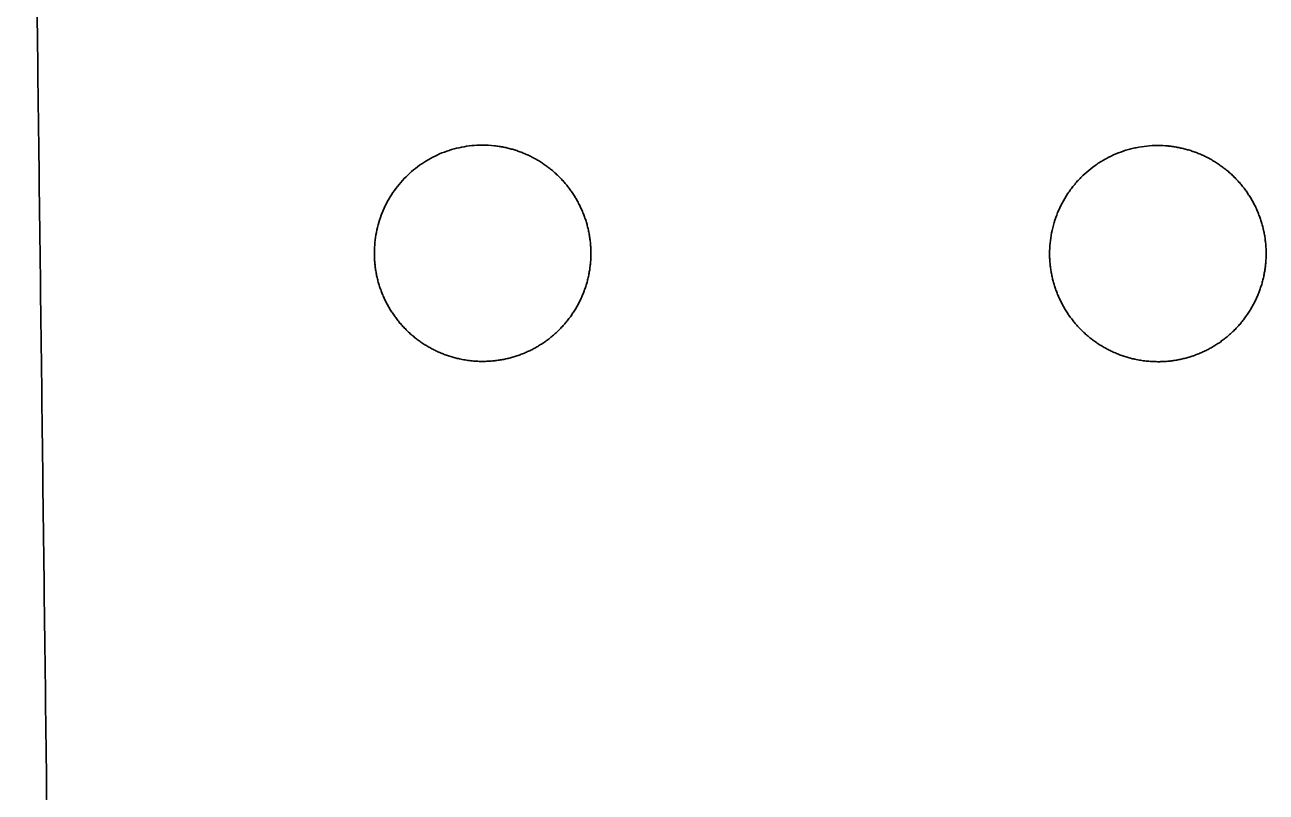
# Model space of a CAD drawing. Header units: millimetres. Extents: x 0 to 2561, y -987 to 790.
# Drawn here: x 173.3 to 385.4, y -856.3 to -725.2 of the extents above; entities that cross this region are included whole.
import ezdxf

# ---------------------------------------------------------------- set-up
doc = ezdxf.new("R2010")
doc.units = ezdxf.units.MM
doc.layers.add('Blocks', color=7, linetype='Continuous')
doc.layers.add('Blocks$Inner', color=7, linetype='Continuous', lineweight=25, true_color=0x007f00)
doc.layers.add('Blocks$Outline', color=7, linetype='Continuous', lineweight=35, true_color=0xff3f3f)

# ---------------------------------------------------------------- blocks, each defined once
blk = doc.blocks.new('Balcony Dining Bench Top')
at = {"layer": 'Blocks$Inner'}
for points, knots in [([(-375.36, -443.67), (-375.54, -443.67), (-375.71, -443.67), (-376.14, -443.68), (-376.4, -443.7), (-376.92, -443.73), (-377.19, -443.76), (-377.7, -443.82), (-377.96, -443.85), (-378.48, -443.93), (-378.73, -443.98), (-379.24, -444.08), (-379.5, -444.14), (-380, -444.26), (-380.25, -444.33), (-380.74, -444.47), (-380.99, -444.55), (-381.48, -444.71), (-381.73, -444.8), (-382.21, -444.99), (-382.45, -445.08), (-382.93, -445.29), (-383.17, -445.4), (-383.64, -445.63), (-383.87, -445.75), (-384.33, -445.99), (-384.56, -446.12), (-385, -446.39), (-385.23, -446.52), (-385.66, -446.81), (-385.87, -446.95), (-386.29, -447.25), (-386.5, -447.41), (-386.91, -447.73), (-387.11, -447.89), (-387.51, -448.22), (-387.7, -448.4), (-388.08, -448.75), (-388.28, -448.93), (-388.64, -449.3), (-388.83, -449.5), (-389.17, -449.88), (-389.35, -450.07), (-389.68, -450.47), (-389.84, -450.67), (-390.16, -451.08), (-390.31, -451.29), (-390.61, -451.72), (-390.76, -451.93), (-391.04, -452.37), (-391.17, -452.59), (-391.43, -453.03), (-391.56, -453.26), (-391.81, -453.72), (-391.93, -453.96), (-392.15, -454.43), (-392.26, -454.67), (-392.46, -455.15), (-392.56, -455.39), (-392.74, -455.87), (-392.83, -456.12), (-392.99, -456.61), (-393.07, -456.86), (-393.21, -457.36), (-393.28, -457.61), (-393.4, -458.11), (-393.45, -458.36), (-393.55, -458.87), (-393.6, -459.13), (-393.68, -459.64), (-393.71, -459.91), (-393.74, -460.16)], [87.178294, 87.178294, 87.178294, 87.178294, 87.698843, 87.698843, 88.479667, 88.479667, 89.260491, 89.260491, 90.041199, 90.041199, 90.821907, 90.821907, 91.602614, 91.602614, 92.383322, 92.383322, 93.16403, 93.16403, 93.944738, 93.944738, 94.725445, 94.725445, 95.506153, 95.506153, 96.286584, 96.286584, 97.067015, 97.067015, 97.847445, 97.847445, 98.627876, 98.627876, 99.408307, 99.408307, 100.188738, 100.188738, 100.969168, 100.969168, 101.749599, 101.749599, 102.529746, 102.529746, 103.309892, 103.309892, 104.090039, 104.090039, 104.870186, 104.870186, 105.650332, 105.650332, 106.430479, 106.430479, 107.210626, 107.210626, 107.990773, 107.990773, 108.770807, 108.770807, 109.550841, 109.550841, 110.330875, 110.330875, 111.110909, 111.110909, 111.890944, 111.890944, 112.670978, 112.670978, 113.451012, 113.451012, 114.231046, 114.231046, 114.231046, 114.231046]), ([(-357.01, -464.17), (-356.98, -463.86), (-356.95, -463.53), (-356.93, -463.21), (-356.92, -462.88), (-356.91, -462.55), (-356.9, -462.23), (-356.9, -461.97), (-356.91, -461.7), (-356.92, -461.45), (-356.93, -461.19), (-356.94, -460.92), (-356.96, -460.67), (-356.99, -460.41), (-357.01, -460.15), (-357.04, -459.89), (-357.08, -459.63), (-357.11, -459.38), (-357.16, -459.12), (-357.2, -458.87), (-357.25, -458.61), (-357.3, -458.36), (-357.35, -458.11), (-357.41, -457.85), (-357.47, -457.6), (-357.54, -457.35), (-357.61, -457.1), (-357.68, -456.85), (-357.76, -456.6), (-357.84, -456.35), (-357.92, -456.1), (-358.01, -455.86), (-358.1, -455.61), (-358.2, -455.37), (-358.29, -455.12), (-358.39, -454.88), (-358.5, -454.65), (-358.6, -454.41), (-358.71, -454.17), (-358.83, -453.94), (-358.94, -453.71), (-359.06, -453.48), (-359.19, -453.25), (-359.31, -453.03), (-359.44, -452.8), (-359.57, -452.58), (-359.71, -452.36), (-359.85, -452.14), (-359.99, -451.92), (-360.13, -451.71), (-360.28, -451.49), (-360.44, -451.28), (-360.59, -451.07), (-360.75, -450.86), (-360.91, -450.66), (-361.07, -450.46), (-361.24, -450.25), (-361.41, -450.05), (-361.58, -449.86), (-361.76, -449.66), (-361.93, -449.48), (-362.11, -449.29), (-362.29, -449.1), (-362.48, -448.92), (-362.66, -448.74), (-362.85, -448.56), (-363.04, -448.39), (-363.24, -448.22), (-363.43, -448.05), (-363.63, -447.88), (-363.83, -447.72), (-364.03, -447.56), (-364.24, -447.4), (-364.45, -447.25), (-364.66, -447.09), (-364.87, -446.95), (-365.08, -446.8), (-365.31, -446.65), (-365.53, -446.51), (-365.74, -446.38), (-365.97, -446.24), (-366.2, -446.11), (-366.42, -445.98), (-366.65, -445.86), (-366.88, -445.74), (-367.11, -445.62), (-367.34, -445.5), (-367.58, -445.39), (-367.81, -445.29), (-368.05, -445.18), (-368.29, -445.08), (-368.53, -444.98), (-368.77, -444.89), (-369.01, -444.8), (-369.25, -444.71), (-369.5, -444.63), (-369.74, -444.55), (-369.99, -444.47), (-370.24, -444.39), (-370.49, -444.33), (-370.74, -444.26), (-371, -444.19), (-371.25, -444.13), (-371.5, -444.08), (-371.76, -444.02), (-372.02, -443.98), (-372.27, -443.93), (-372.53, -443.89), (-372.79, -443.85), (-373.04, -443.82), (-373.3, -443.78), (-373.56, -443.76), (-373.82, -443.73), (-374.07, -443.71), (-374.33, -443.7), (-374.59, -443.68), (-374.85, -443.68), (-375.11, -443.67), (-375.19, -443.67), (-375.28, -443.67), (-375.36, -443.67)], [56.079831, 56.079831, 56.079831, 56.079831, 57.052361, 57.052361, 57.052361, 58.027626, 58.027626, 58.027626, 58.813269, 58.813269, 58.813269, 59.594706, 59.594706, 59.594706, 60.373381, 60.373381, 60.373381, 61.150688, 61.150688, 61.150688, 61.928002, 61.928002, 61.928002, 62.706698, 62.706698, 62.706698, 63.488171, 63.488171, 63.488171, 64.273863, 64.273863, 64.273863, 65.059551, 65.059551, 65.059551, 65.841033, 65.841033, 65.841033, 66.619749, 66.619749, 66.619749, 67.397094, 67.397094, 67.397094, 68.174442, 68.174442, 68.174442, 68.953167, 68.953167, 68.953167, 69.734663, 69.734663, 69.734663, 70.520371, 70.520371, 70.520371, 71.306214, 71.306214, 71.306214, 72.087845, 72.087845, 72.087845, 72.866704, 72.866704, 72.866704, 73.644187, 73.644187, 73.644187, 74.421668, 74.421668, 74.421668, 75.20052, 75.20052, 75.20052, 75.982138, 75.982138, 75.982138, 76.767963, 76.767963, 76.767963, 77.553965, 77.553965, 77.553965, 78.335747, 78.335747, 78.335747, 79.114751, 79.114751, 79.114751, 79.892374, 79.892374, 79.892374, 80.669991, 80.669991, 80.669991, 81.448975, 81.448975, 81.448975, 82.230724, 82.230724, 82.230724, 83.016678, 83.016678, 83.016678, 83.802697, 83.802697, 83.802697, 84.584493, 84.584493, 84.584493, 85.363508, 85.363508, 85.363508, 86.141139, 86.141139, 86.141139, 86.918764, 86.918764, 86.918764, 87.178294, 87.178294, 87.178294, 87.178294]), ([(-393.74, -460.16), (-393.75, -460.25), (-393.76, -460.34), (-393.82, -461.03), (-393.85, -461.64), (-393.85, -462.25)], [114.231046, 114.231046, 114.231046, 114.231046, 114.490085, 114.490085, 116.321823, 116.321823, 116.321823, 116.321823]), ([(-393.85, -462.25), (-393.85, -463.47), (-393.72, -464.68), (-393.42, -466.17), (-393.35, -466.47), (-393.2, -467.06), (-393.12, -467.35), (-392.85, -468.22), (-392.64, -468.78), (-392.18, -469.89), (-391.92, -470.44), (-391.49, -471.24), (-391.34, -471.5), (-391.02, -472.02), (-390.86, -472.28), (-390.01, -473.54), (-389.24, -474.46), (-387.96, -475.74), (-387.51, -476.14), (-386.8, -476.72), (-386.56, -476.91), (-386.07, -477.26), (-385.82, -477.44), (-384.57, -478.27), (-383.5, -478.83), (-381.82, -479.52), (-381.25, -479.73), (-380.08, -480.07), (-379.5, -480.22), (-377.75, -480.56), (-376.57, -480.67), (-375.38, -480.67)], [116.321823, 116.321823, 116.321823, 116.321823, 119.958862, 119.958862, 120.868122, 120.868122, 121.777381, 121.777381, 123.595901, 123.595901, 125.41442, 125.41442, 126.32368, 126.32368, 127.23294, 127.23294, 130.869978, 130.869978, 132.688498, 132.688498, 133.597757, 133.597757, 134.507017, 134.507017, 138.144056, 138.144056, 139.962575, 139.962575, 141.781094, 141.781094, 145.346609, 145.346609, 145.346609, 145.346609]), ([(-375.38, -480.67), (-375.34, -480.67), (-375.29, -480.67), (-375.25, -480.67), (-374.99, -480.67), (-374.72, -480.66), (-374.47, -480.65), (-374.21, -480.63), (-373.95, -480.62), (-373.69, -480.59), (-373.43, -480.57), (-373.17, -480.54), (-372.92, -480.5), (-372.66, -480.47), (-372.4, -480.43), (-372.15, -480.38), (-371.9, -480.34), (-371.64, -480.29), (-371.39, -480.23), (-371.14, -480.18), (-370.88, -480.11), (-370.64, -480.05), (-370.39, -479.98), (-370.13, -479.91), (-369.89, -479.83), (-369.64, -479.75), (-369.39, -479.67), (-369.14, -479.58), (-368.9, -479.49), (-368.65, -479.4), (-368.41, -479.3), (-368.17, -479.2), (-367.93, -479.1), (-367.7, -478.99), (-367.46, -478.88), (-367.23, -478.77), (-367, -478.65), (-366.77, -478.53), (-366.54, -478.41), (-366.31, -478.29), (-366.09, -478.16), (-365.86, -478.03), (-365.64, -477.89), (-365.43, -477.75), (-365.21, -477.61), (-364.99, -477.47), (-364.78, -477.32), (-364.57, -477.17), (-364.36, -477.01), (-364.15, -476.86), (-363.94, -476.69), (-363.74, -476.53), (-363.54, -476.37), (-363.33, -476.19), (-363.14, -476.02), (-362.95, -475.85), (-362.75, -475.67), (-362.57, -475.49), (-362.38, -475.31), (-362.2, -475.13), (-362.02, -474.94), (-361.84, -474.75), (-361.67, -474.56), (-361.5, -474.37), (-361.32, -474.17), (-361.16, -473.98), (-361, -473.77), (-360.83, -473.57), (-360.67, -473.37), (-360.52, -473.16), (-360.37, -472.95), (-360.22, -472.73), (-360.07, -472.52), (-359.93, -472.31), (-359.78, -472.08), (-359.65, -471.86), (-359.51, -471.64), (-359.38, -471.41), (-359.25, -471.18), (-359.12, -470.96), (-359, -470.72), (-358.88, -470.49), (-358.77, -470.26), (-358.65, -470.03), (-358.55, -469.79), (-358.44, -469.55), (-358.34, -469.32), (-358.24, -469.08), (-358.15, -468.84), (-358.05, -468.59), (-357.97, -468.35), (-357.88, -468.11), (-357.8, -467.86), (-357.72, -467.61), (-357.65, -467.36), (-357.58, -467.11), (-357.51, -466.86), (-357.44, -466.61), (-357.38, -466.35), (-357.33, -466.1), (-357.26, -465.78), (-357.2, -465.45), (-357.15, -465.14), (-357.09, -464.82), (-357.05, -464.49), (-357.01, -464.17)], [29.024785, 29.024785, 29.024785, 29.024785, 29.154518, 29.154518, 29.154518, 29.940143, 29.940143, 29.940143, 30.72155, 30.72155, 30.72155, 31.500181, 31.500181, 31.500181, 32.277434, 32.277434, 32.277434, 33.054683, 33.054683, 33.054683, 33.833305, 33.833305, 33.833305, 34.614697, 34.614697, 34.614697, 35.400303, 35.400303, 35.400303, 36.185741, 36.185741, 36.185741, 36.966967, 36.966967, 36.966967, 37.745422, 37.745422, 37.745422, 38.522504, 38.522504, 38.522504, 39.299588, 39.299588, 39.299588, 40.078049, 40.078049, 40.078049, 40.859283, 40.859283, 40.859283, 41.644734, 41.644734, 41.644734, 42.430062, 42.430062, 42.430062, 43.211185, 43.211185, 43.211185, 43.989542, 43.989542, 43.989542, 44.76653, 44.76653, 44.76653, 45.543524, 45.543524, 45.543524, 46.321898, 46.321898, 46.321898, 47.103049, 47.103049, 47.103049, 47.888419, 47.888419, 47.888419, 48.67373, 48.67373, 48.67373, 49.454837, 49.454837, 49.454837, 50.233184, 50.233184, 50.233184, 51.010165, 51.010165, 51.010165, 51.787154, 51.787154, 51.787154, 52.565525, 52.565525, 52.565525, 53.346675, 53.346675, 53.346675, 54.132044, 54.132044, 54.132044, 55.107268, 55.107268, 55.107268, 56.079831, 56.079831, 56.079831, 56.079831]), ([(-375.46, -559.03), (-375.62, -559.03), (-375.77, -559.04), (-376.18, -559.05), (-376.44, -559.06), (-376.96, -559.1), (-377.22, -559.12), (-377.74, -559.18), (-378, -559.21), (-378.51, -559.29), (-378.77, -559.34), (-379.28, -559.44), (-379.53, -559.5), (-380.03, -559.62), (-380.28, -559.68), (-380.78, -559.83), (-381.03, -559.9), (-381.52, -560.07), (-381.76, -560.16), (-382.25, -560.34), (-382.49, -560.44), (-382.97, -560.64), (-383.21, -560.76), (-383.68, -560.98), (-383.91, -561.1), (-384.37, -561.35), (-384.6, -561.47), (-385.05, -561.74), (-385.27, -561.87), (-385.7, -562.16), (-385.91, -562.3), (-386.34, -562.6), (-386.54, -562.76), (-386.95, -563.07), (-387.16, -563.24), (-387.55, -563.57), (-387.75, -563.75), (-388.13, -564.1), (-388.32, -564.28), (-388.69, -564.65), (-388.87, -564.84), (-389.22, -565.22), (-389.4, -565.42), (-389.73, -565.82), (-389.89, -566.02), (-390.21, -566.43), (-390.36, -566.64), (-390.66, -567.06), (-390.81, -567.27), (-391.09, -567.71), (-391.23, -567.93), (-391.49, -568.38), (-391.62, -568.61), (-391.86, -569.06), (-391.98, -569.3), (-392.2, -569.77), (-392.32, -570.01), (-392.52, -570.49), (-392.62, -570.73), (-392.8, -571.21), (-392.89, -571.46), (-393.05, -571.95), (-393.13, -572.2), (-393.27, -572.7), (-393.34, -572.95), (-393.46, -573.45), (-393.52, -573.7), (-393.62, -574.21), (-393.66, -574.47), (-393.74, -574.98), (-393.78, -575.25), (-393.8, -575.5)], [87.1747, 87.1747, 87.1747, 87.1747, 87.629969, 87.629969, 88.410431, 88.410431, 89.190893, 89.190893, 89.971196, 89.971196, 90.7515, 90.7515, 91.531804, 91.531804, 92.312108, 92.312108, 93.092412, 93.092412, 93.872716, 93.872716, 94.65302, 94.65302, 95.433324, 95.433324, 96.213456, 96.213456, 96.993588, 96.993588, 97.77372, 97.77372, 98.553852, 98.553852, 99.333984, 99.333984, 100.114116, 100.114116, 100.894248, 100.894248, 101.67438, 101.67438, 102.454449, 102.454449, 103.234518, 103.234518, 104.014588, 104.014588, 104.794657, 104.794657, 105.574727, 105.574727, 106.354796, 106.354796, 107.134866, 107.134866, 107.914935, 107.914935, 108.69513, 108.69513, 109.475325, 109.475325, 110.255519, 110.255519, 111.035714, 111.035714, 111.815909, 111.815909, 112.596104, 112.596104, 113.376299, 113.376299, 114.156494, 114.156494, 114.156494, 114.156494]), ([(-357.06, -579.56), (-357.03, -579.24), (-357, -578.91), (-356.98, -578.59), (-356.96, -578.27), (-356.95, -577.94), (-356.95, -577.61), (-356.95, -577.35), (-356.96, -577.09), (-356.97, -576.83), (-356.97, -576.57), (-356.99, -576.31), (-357.01, -576.05), (-357.03, -575.79), (-357.06, -575.53), (-357.09, -575.27), (-357.12, -575.02), (-357.16, -574.76), (-357.2, -574.51), (-357.24, -574.25), (-357.29, -574), (-357.34, -573.74), (-357.39, -573.49), (-357.45, -573.23), (-357.52, -572.98), (-357.58, -572.73), (-357.65, -572.48), (-357.72, -572.23), (-357.8, -571.98), (-357.88, -571.73), (-357.96, -571.48), (-358.05, -571.24), (-358.14, -570.99), (-358.24, -570.75), (-358.33, -570.51), (-358.43, -570.26), (-358.54, -570.03), (-358.64, -569.79), (-358.75, -569.55), (-358.87, -569.32), (-358.98, -569.09), (-359.1, -568.86), (-359.22, -568.63), (-359.35, -568.41), (-359.48, -568.18), (-359.61, -567.96), (-359.75, -567.74), (-359.88, -567.52), (-360.03, -567.3), (-360.17, -567.09), (-360.32, -566.87), (-360.47, -566.66), (-360.62, -566.45), (-360.79, -566.24), (-360.95, -566.04), (-361.11, -565.83), (-361.28, -565.63), (-361.45, -565.43), (-361.61, -565.24), (-361.79, -565.04), (-361.97, -564.85), (-362.14, -564.66), (-362.33, -564.48), (-362.51, -564.3), (-362.7, -564.12), (-362.89, -563.94), (-363.08, -563.77), (-363.27, -563.59), (-363.47, -563.42), (-363.66, -563.26), (-363.86, -563.1), (-364.07, -562.93), (-364.27, -562.78), (-364.48, -562.62), (-364.69, -562.47), (-364.91, -562.32), (-365.12, -562.17), (-365.34, -562.03), (-365.56, -561.89), (-365.78, -561.75), (-366.01, -561.61), (-366.23, -561.48), (-366.45, -561.35), (-366.69, -561.23), (-366.91, -561.11), (-367.14, -560.99), (-367.38, -560.88), (-367.61, -560.77), (-367.85, -560.66), (-368.08, -560.55), (-368.32, -560.45), (-368.56, -560.35), (-368.8, -560.26), (-369.04, -560.17), (-369.29, -560.08), (-369.53, -560), (-369.78, -559.92), (-370.02, -559.84), (-370.28, -559.76), (-370.52, -559.69), (-370.77, -559.63), (-371.03, -559.56), (-371.28, -559.5), (-371.54, -559.44), (-371.8, -559.39), (-372.05, -559.34), (-372.31, -559.3), (-372.57, -559.25), (-372.82, -559.22), (-373.08, -559.18), (-373.34, -559.15), (-373.59, -559.12), (-373.85, -559.1), (-374.11, -559.08), (-374.37, -559.06), (-374.62, -559.05), (-374.88, -559.04), (-375.14, -559.04), (-375.25, -559.03), (-375.35, -559.03), (-375.46, -559.03)], [56.016849, 56.016849, 56.016849, 56.016849, 56.991237, 56.991237, 56.991237, 57.967061, 57.967061, 57.967061, 58.752721, 58.752721, 58.752721, 59.534172, 59.534172, 59.534172, 60.312855, 60.312855, 60.312855, 61.090167, 61.090167, 61.090167, 61.86748, 61.86748, 61.86748, 62.646169, 62.646169, 62.646169, 63.42763, 63.42763, 63.42763, 64.213304, 64.213304, 64.213304, 64.998975, 64.998975, 64.998975, 65.780432, 65.780432, 65.780432, 66.559117, 66.559117, 66.559117, 67.336425, 67.336425, 67.336425, 68.113729, 68.113729, 68.113729, 68.892404, 68.892404, 68.892404, 69.673844, 69.673844, 69.673844, 70.459491, 70.459491, 70.459491, 71.245161, 71.245161, 71.245161, 72.026613, 72.026613, 72.026613, 72.805286, 72.805286, 72.805286, 73.582578, 73.582578, 73.582578, 74.359862, 74.359862, 74.359862, 75.138512, 75.138512, 75.138512, 75.919924, 75.919924, 75.919924, 76.70554, 76.70554, 76.70554, 77.491148, 77.491148, 77.491148, 78.272535, 78.272535, 78.272535, 79.051142, 79.051142, 79.051142, 79.828366, 79.828366, 79.828366, 80.605581, 80.605581, 80.605581, 81.384162, 81.384162, 81.384162, 82.165507, 82.165507, 82.165507, 82.951058, 82.951058, 82.951058, 83.736527, 83.736527, 83.736527, 84.517776, 84.517776, 84.517776, 85.29625, 85.29625, 85.29625, 86.073344, 86.073344, 86.073344, 86.850435, 86.850435, 86.850435, 87.1747, 87.1747, 87.1747, 87.1747]), ([(-393.92, -577.64), (-393.91, -578.82), (-393.8, -579.98), (-393.46, -581.71), (-393.31, -582.28), (-392.98, -583.39), (-392.79, -583.94), (-392.36, -585.02), (-392.11, -585.54), (-391.58, -586.58), (-391.28, -587.09), (-390.33, -588.56), (-389.61, -589.47), (-388.41, -590.73), (-387.99, -591.14), (-387.11, -591.9), (-386.64, -592.27), (-385.22, -593.28), (-384.21, -593.86), (-382.63, -594.59), (-382.09, -594.81), (-380.98, -595.2), (-380.42, -595.36), (-378.73, -595.78), (-377.58, -595.95), (-376.1, -596.02), (-375.78, -596.03), (-375.46, -596.03)], [116.297251, 116.297251, 116.297251, 116.297251, 119.800039, 119.800039, 121.551433, 121.551433, 123.302827, 123.302827, 125.054221, 125.054221, 126.805615, 126.805615, 130.308403, 130.308403, 132.059797, 132.059797, 133.811191, 133.811191, 137.313979, 137.313979, 139.065374, 139.065374, 140.816768, 140.816768, 144.319556, 144.319556, 145.26589, 145.26589, 145.26589, 145.26589]), ([(-375.33, -596.03), (-375.07, -596.03), (-374.81, -596.02), (-374.55, -596.01), (-374.29, -596), (-374.03, -595.98), (-373.77, -595.96), (-373.51, -595.93), (-373.25, -595.9), (-373, -595.87), (-372.74, -595.84), (-372.49, -595.8), (-372.23, -595.75), (-371.98, -595.71), (-371.72, -595.66), (-371.47, -595.6), (-371.22, -595.54), (-370.96, -595.48), (-370.71, -595.42), (-370.46, -595.35), (-370.21, -595.28), (-369.97, -595.2), (-369.72, -595.12), (-369.46, -595.04), (-369.22, -594.95), (-368.98, -594.86), (-368.73, -594.77), (-368.49, -594.67), (-368.25, -594.57), (-368.01, -594.47), (-367.77, -594.36), (-367.54, -594.26), (-367.3, -594.14), (-367.07, -594.02), (-366.84, -593.91), (-366.61, -593.79), (-366.39, -593.66), (-366.16, -593.53), (-365.94, -593.4), (-365.72, -593.26), (-365.5, -593.13), (-365.28, -592.99), (-365.07, -592.84), (-364.85, -592.7), (-364.64, -592.54), (-364.43, -592.39), (-364.22, -592.23), (-364.01, -592.07), (-363.81, -591.91), (-363.61, -591.74), (-363.4, -591.57), (-363.21, -591.4), (-363.02, -591.23), (-362.82, -591.05), (-362.64, -590.87), (-362.45, -590.69), (-362.27, -590.51), (-362.09, -590.32), (-361.91, -590.13), (-361.73, -589.94), (-361.56, -589.75), (-361.39, -589.55), (-361.22, -589.36), (-361.06, -589.15), (-360.9, -588.95), (-360.74, -588.75), (-360.59, -588.54), (-360.43, -588.33), (-360.28, -588.12), (-360.13, -587.9), (-359.99, -587.69), (-359.84, -587.46), (-359.71, -587.24), (-359.57, -587.02), (-359.44, -586.79), (-359.31, -586.56), (-359.18, -586.34), (-359.06, -586.11), (-358.94, -585.88), (-358.83, -585.64), (-358.71, -585.41), (-358.61, -585.17), (-358.5, -584.94), (-358.4, -584.7), (-358.3, -584.46), (-358.2, -584.22), (-358.11, -583.98), (-358.03, -583.73), (-357.94, -583.49), (-357.86, -583.24), (-357.78, -582.99), (-357.7, -582.75), (-357.63, -582.49), (-357.56, -582.24), (-357.5, -581.99), (-357.44, -581.73), (-357.38, -581.48), (-357.31, -581.17), (-357.25, -580.84), (-357.2, -580.52), (-357.14, -580.21), (-357.1, -579.88), (-357.06, -579.56)], [145.395248, 145.395248, 145.395248, 145.395248, 146.18026, 146.18026, 146.18026, 146.961147, 146.961147, 146.961147, 147.739268, 147.739268, 147.739268, 148.516021, 148.516021, 148.516021, 149.292779, 149.292779, 149.292779, 150.070915, 150.070915, 150.070915, 150.851826, 150.851826, 150.851826, 151.636952, 151.636952, 151.636952, 152.422077, 152.422077, 152.422077, 153.202999, 153.202999, 153.202999, 153.98116, 153.98116, 153.98116, 154.757955, 154.757955, 154.757955, 155.534756, 155.534756, 155.534756, 156.312939, 156.312939, 156.312939, 157.093897, 157.093897, 157.093897, 157.879071, 157.879071, 157.879071, 158.66432, 158.66432, 158.66432, 159.445368, 159.445368, 159.445368, 160.223655, 160.223655, 160.223655, 161.000575, 161.000575, 161.000575, 161.777504, 161.777504, 161.777504, 162.555813, 162.555813, 162.555813, 163.336899, 163.336899, 163.336899, 164.122201, 164.122201, 164.122201, 164.907595, 164.907595, 164.907595, 165.688787, 165.688787, 165.688787, 166.467216, 166.467216, 166.467216, 167.244279, 167.244279, 167.244279, 168.021348, 168.021348, 168.021348, 168.799799, 168.799799, 168.799799, 169.581025, 169.581025, 169.581025, 170.366468, 170.366468, 170.366468, 171.342267, 171.342267, 171.342267, 172.314099, 172.314099, 172.314099, 172.314099]), ([(-589.23, -655.75), (-589.16, -655.75), (-589.08, -655.75), (-589, -655.75), (-588.75, -655.75), (-588.47, -655.74), (-588.18, -655.74), (-587.88, -655.74), (-587.57, -655.73), (-587.23, -655.73), (-586.9, -655.72), (-586.55, -655.72), (-586.18, -655.72), (-585.81, -655.71), (-585.43, -655.71), (-585.03, -655.7), (-584.64, -655.7), (-584.23, -655.69), (-583.81, -655.69), (-583.39, -655.68), (-582.96, -655.68), (-582.53, -655.67), (-582.09, -655.67), (-581.65, -655.66), (-581.2, -655.65), (-580.76, -655.65), (-580.31, -655.64), (-579.85, -655.64), (-577.11, -655.6), (-574.36, -655.57), (-571.61, -655.54), (-568.86, -655.5), (-566.11, -655.47), (-563.36, -655.44), (-557.87, -655.37), (-552.37, -655.3), (-546.88, -655.24), (-535.88, -655.1), (-524.89, -654.97), (-513.9, -654.83), (-502.91, -654.7), (-491.91, -654.56), (-480.92, -654.43), (-469.93, -654.3), (-458.94, -654.16), (-447.94, -654.03), (-436.95, -653.89), (-425.96, -653.76), (-414.97, -653.63), (-403.97, -653.49), (-392.98, -653.36), (-381.99, -653.22), (-371, -653.09), (-360, -652.95), (-349.01, -652.82), (-338.02, -652.69), (-327.03, -652.55), (-316.03, -652.42), (-305.04, -652.28), (-294.05, -652.15), (-283.06, -652.02), (-272.06, -651.88), (-261.07, -651.75), (-250.08, -651.61), (-239.09, -651.48), (-228.09, -651.34), (-217.1, -651.21), (-206.11, -651.08), (-195.12, -650.94), (-184.12, -650.81), (-183.66, -650.8), (-183.1, -650.8), (-182.64, -650.79), (-182.14, -650.78), (-181.65, -650.78), (-181.17, -650.77), (-180.69, -650.77), (-180.21, -650.76), (-179.74, -650.75), (-179.28, -650.75), (-178.83, -650.74), (-178.39, -650.74), (-177.95, -650.73), (-177.52, -650.73), (-177.12, -650.72), (-176.71, -650.72), (-176.33, -650.71), (-175.96, -650.71), (-175.6, -650.7), (-175.26, -650.7), (-174.94, -650.7), (-174.62, -650.69), (-174.33, -650.69), (-174.06, -650.69), (-173.79, -650.68), (-173.55, -650.68), (-173.34, -650.68), (-173.13, -650.68), (-172.95, -650.67), (-172.8, -650.67), (-172.65, -650.67), (-172.53, -650.67), (-172.45, -650.67), (-172.36, -650.67), (-172.3, -650.67), (-172.28, -650.67)], [19.73819, 19.73819, 19.73819, 19.73819, 20.156433, 20.156433, 20.156433, 21.51131, 21.51131, 21.51131, 22.867333, 22.867333, 22.867333, 24.223356, 24.223356, 24.223356, 25.578233, 25.578233, 25.578233, 26.934314, 26.934314, 26.934314, 28.290364, 28.290364, 28.290364, 29.645171, 29.645171, 29.645171, 31.001111, 31.001111, 31.001111, 39.250151, 39.250151, 39.250151, 47.499191, 47.499191, 47.499191, 63.99727, 63.99727, 63.99727, 96.993427, 96.993427, 96.993427, 129.989583, 129.989583, 129.989583, 162.98574, 162.98574, 162.98574, 195.981896, 195.981896, 195.981896, 228.978052, 228.978052, 228.978052, 261.974209, 261.974209, 261.974209, 294.970365, 294.970365, 294.970365, 327.966521, 327.966521, 327.966521, 360.962678, 360.962678, 360.962678, 393.958835, 393.958835, 393.958835, 426.954994, 426.954994, 426.954994, 428.445018, 428.445018, 428.445018, 429.933657, 429.933657, 429.933657, 431.423897, 431.423897, 431.423897, 432.914166, 432.914166, 432.914166, 434.402863, 434.402863, 434.402863, 435.89308, 435.89308, 435.89308, 437.383297, 437.383297, 437.383297, 438.871994, 438.871994, 438.871994, 440.362263, 440.362263, 440.362263, 441.852504, 441.852504, 441.852504, 443.341143, 443.341143, 443.341143, 444.831305, 444.831305, 444.831305, 444.831305])]:
    blk.add_open_spline(points, degree=3, knots=knots, dxfattribs=at)
for points in [[(-393.8, -575.5), (-393.88, -576.21), (-393.92, -576.92), (-393.92, -577.64)], [(-375.46, -596.03), (-375.42, -596.03), (-375.37, -596.03), (-375.33, -596.03)]]:
    blk.add_open_spline(points, degree=3, dxfattribs=at)
at = {"layer": 'Blocks$Outline'}
for points, knots in [([(-375.38, -480.67), (-376.57, -480.67), (-377.75, -480.56), (-379.5, -480.22), (-380.08, -480.07), (-381.25, -479.73), (-381.82, -479.52), (-383.5, -478.83), (-384.57, -478.27), (-385.82, -477.44), (-386.07, -477.26), (-386.56, -476.91), (-386.8, -476.72), (-387.51, -476.14), (-387.96, -475.74), (-389.24, -474.46), (-390.01, -473.54), (-390.86, -472.28), (-391.02, -472.02), (-391.34, -471.5), (-391.49, -471.24), (-391.92, -470.44), (-392.18, -469.89), (-392.64, -468.78), (-392.85, -468.22), (-393.12, -467.35), (-393.2, -467.06), (-393.35, -466.47), (-393.42, -466.17), (-393.72, -464.68), (-393.85, -463.47), (-393.85, -462.25), (-393.85, -461.64), (-393.82, -461.03), (-393.76, -460.34), (-393.75, -460.25), (-393.74, -460.16), (-393.71, -459.91), (-393.68, -459.64), (-393.6, -459.13), (-393.55, -458.87), (-393.45, -458.36), (-393.4, -458.11), (-393.28, -457.61), (-393.21, -457.36), (-393.07, -456.86), (-392.99, -456.61), (-392.83, -456.12), (-392.74, -455.87), (-392.56, -455.39), (-392.46, -455.15), (-392.26, -454.67), (-392.15, -454.43), (-391.93, -453.96), (-391.81, -453.72), (-391.56, -453.26), (-391.43, -453.03), (-391.17, -452.59), (-391.04, -452.37), (-390.76, -451.93), (-390.61, -451.72), (-390.31, -451.29), (-390.16, -451.08), (-389.84, -450.67), (-389.68, -450.47), (-389.35, -450.07), (-389.17, -449.88), (-388.83, -449.5), (-388.64, -449.3), (-388.28, -448.93), (-388.08, -448.75), (-387.7, -448.4), (-387.51, -448.22), (-387.11, -447.89), (-386.91, -447.73), (-386.5, -447.41), (-386.29, -447.25), (-385.87, -446.95), (-385.66, -446.81), (-385.23, -446.52), (-385, -446.39), (-384.56, -446.12), (-384.33, -445.99), (-383.87, -445.75), (-383.64, -445.63), (-383.17, -445.4), (-382.93, -445.29), (-382.45, -445.08), (-382.21, -444.99), (-381.73, -444.8), (-381.48, -444.71), (-380.99, -444.55), (-380.74, -444.47), (-380.25, -444.33), (-380, -444.26), (-379.5, -444.14), (-379.24, -444.08), (-378.73, -443.98), (-378.48, -443.93), (-377.96, -443.85), (-377.7, -443.82), (-377.19, -443.76), (-376.92, -443.73), (-376.4, -443.7), (-376.14, -443.68), (-375.71, -443.67), (-375.54, -443.67), (-375.36, -443.67), (-375.28, -443.67), (-375.19, -443.67), (-375.11, -443.67), (-374.85, -443.68), (-374.59, -443.68), (-374.33, -443.7), (-374.07, -443.71), (-373.82, -443.73), (-373.56, -443.76), (-373.3, -443.78), (-373.04, -443.82), (-372.79, -443.85), (-372.53, -443.89), (-372.27, -443.93), (-372.02, -443.98), (-371.76, -444.02), (-371.5, -444.08), (-371.25, -444.13), (-371, -444.19), (-370.74, -444.26), (-370.49, -444.33), (-370.24, -444.39), (-369.99, -444.47), (-369.74, -444.55), (-369.5, -444.63), (-369.25, -444.71), (-369.01, -444.8), (-368.77, -444.89), (-368.53, -444.98), (-368.29, -445.08), (-368.05, -445.18), (-367.81, -445.29), (-367.58, -445.39), (-367.34, -445.5), (-367.11, -445.62), (-366.88, -445.74), (-366.65, -445.86), (-366.42, -445.98), (-366.2, -446.11), (-365.97, -446.24), (-365.74, -446.38), (-365.53, -446.51), (-365.31, -446.65), (-365.08, -446.8), (-364.87, -446.95), (-364.66, -447.09), (-364.45, -447.25), (-364.24, -447.4), (-364.03, -447.56), (-363.83, -447.72), (-363.63, -447.88), (-363.43, -448.05), (-363.24, -448.22), (-363.04, -448.39), (-362.85, -448.56), (-362.66, -448.74), (-362.48, -448.92), (-362.29, -449.1), (-362.11, -449.29), (-361.93, -449.48), (-361.76, -449.66), (-361.58, -449.86), (-361.41, -450.05), (-361.24, -450.25), (-361.07, -450.46), (-360.91, -450.66), (-360.75, -450.86), (-360.59, -451.07), (-360.44, -451.28), (-360.28, -451.49), (-360.13, -451.71), (-359.99, -451.92), (-359.85, -452.14), (-359.71, -452.36), (-359.57, -452.58), (-359.44, -452.8), (-359.31, -453.03), (-359.19, -453.25), (-359.06, -453.48), (-358.94, -453.71), (-358.83, -453.94), (-358.71, -454.17), (-358.6, -454.41), (-358.5, -454.65), (-358.39, -454.88), (-358.29, -455.12), (-358.2, -455.37), (-358.1, -455.61), (-358.01, -455.86), (-357.92, -456.1), (-357.84, -456.35), (-357.76, -456.6), (-357.68, -456.85), (-357.61, -457.1), (-357.54, -457.35), (-357.47, -457.6), (-357.41, -457.85), (-357.35, -458.11), (-357.3, -458.36), (-357.25, -458.61), (-357.2, -458.87), (-357.16, -459.12), (-357.11, -459.38), (-357.08, -459.63), (-357.04, -459.89), (-357.01, -460.15), (-356.99, -460.41), (-356.96, -460.67), (-356.94, -460.92), (-356.93, -461.19), (-356.92, -461.45), (-356.91, -461.7), (-356.9, -461.97), (-356.9, -462.23), (-356.91, -462.55), (-356.92, -462.88), (-356.93, -463.21), (-356.95, -463.53), (-356.98, -463.86), (-357.01, -464.17), (-357.05, -464.49), (-357.09, -464.82), (-357.15, -465.14), (-357.2, -465.45), (-357.26, -465.78), (-357.33, -466.1), (-357.38, -466.35), (-357.44, -466.61), (-357.51, -466.86), (-357.58, -467.11), (-357.65, -467.36), (-357.72, -467.61), (-357.8, -467.86), (-357.88, -468.11), (-357.97, -468.35), (-358.05, -468.59), (-358.15, -468.84), (-358.24, -469.08), (-358.34, -469.32), (-358.44, -469.55), (-358.55, -469.79), (-358.65, -470.03), (-358.77, -470.26), (-358.88, -470.49), (-359, -470.72), (-359.12, -470.96), (-359.25, -471.18), (-359.38, -471.41), (-359.51, -471.64), (-359.65, -471.86), (-359.78, -472.08), (-359.93, -472.31), (-360.07, -472.52), (-360.22, -472.73), (-360.37, -472.95), (-360.52, -473.16), (-360.67, -473.37), (-360.83, -473.57), (-361, -473.77), (-361.16, -473.98), (-361.32, -474.17), (-361.5, -474.37), (-361.67, -474.56), (-361.84, -474.75), (-362.02, -474.94), (-362.2, -475.13), (-362.38, -475.31), (-362.57, -475.49), (-362.75, -475.67), (-362.95, -475.85), (-363.14, -476.02), (-363.33, -476.19), (-363.54, -476.37), (-363.74, -476.53), (-363.94, -476.69), (-364.15, -476.86), (-364.36, -477.01), (-364.57, -477.17), (-364.78, -477.32), (-364.99, -477.47), (-365.21, -477.61), (-365.43, -477.75), (-365.64, -477.89), (-365.86, -478.03), (-366.09, -478.16), (-366.31, -478.29), (-366.54, -478.41), (-366.77, -478.53), (-367, -478.65), (-367.23, -478.77), (-367.46, -478.88), (-367.7, -478.99), (-367.93, -479.1), (-368.17, -479.2), (-368.41, -479.3), (-368.65, -479.4), (-368.9, -479.49), (-369.14, -479.58), (-369.39, -479.67), (-369.64, -479.75), (-369.89, -479.83), (-370.13, -479.91), (-370.39, -479.98), (-370.64, -480.05), (-370.88, -480.11), (-371.14, -480.18), (-371.39, -480.23), (-371.64, -480.29), (-371.9, -480.34), (-372.15, -480.38), (-372.4, -480.43), (-372.66, -480.47), (-372.92, -480.5), (-373.17, -480.54), (-373.43, -480.57), (-373.69, -480.59), (-373.95, -480.62), (-374.21, -480.63), (-374.47, -480.65), (-374.72, -480.66), (-374.99, -480.67), (-375.25, -480.67), (-375.29, -480.67), (-375.34, -480.67), (-375.38, -480.67)], [-145.346609, -145.346609, -145.346609, -145.346609, -141.781094, -141.781094, -139.962575, -139.962575, -138.144056, -138.144056, -134.507017, -134.507017, -133.597757, -133.597757, -132.688498, -132.688498, -130.869978, -130.869978, -127.23294, -127.23294, -126.32368, -126.32368, -125.41442, -125.41442, -123.595901, -123.595901, -121.777381, -121.777381, -120.868122, -120.868122, -119.958862, -119.958862, -116.321823, -116.321823, -116.321823, -114.490085, -114.490085, -114.231046, -114.231046, -114.231046, -113.451012, -113.451012, -112.670978, -112.670978, -111.890944, -111.890944, -111.110909, -111.110909, -110.330875, -110.330875, -109.550841, -109.550841, -108.770807, -108.770807, -107.990773, -107.990773, -107.210626, -107.210626, -106.430479, -106.430479, -105.650332, -105.650332, -104.870186, -104.870186, -104.090039, -104.090039, -103.309892, -103.309892, -102.529746, -102.529746, -101.749599, -101.749599, -100.969168, -100.969168, -100.188738, -100.188738, -99.408307, -99.408307, -98.627876, -98.627876, -97.847445, -97.847445, -97.067015, -97.067015, -96.286584, -96.286584, -95.506153, -95.506153, -94.725445, -94.725445, -93.944738, -93.944738, -93.16403, -93.16403, -92.383322, -92.383322, -91.602614, -91.602614, -90.821907, -90.821907, -90.041199, -90.041199, -89.260491, -89.260491, -88.479667, -88.479667, -87.698843, -87.698843, -87.178294, -87.178294, -87.178294, -86.918764, -86.918764, -86.918764, -86.141139, -86.141139, -86.141139, -85.363508, -85.363508, -85.363508, -84.584493, -84.584493, -84.584493, -83.802697, -83.802697, -83.802697, -83.016678, -83.016678, -83.016678, -82.230724, -82.230724, -82.230724, -81.448975, -81.448975, -81.448975, -80.669991, -80.669991, -80.669991, -79.892374, -79.892374, -79.892374, -79.114751, -79.114751, -79.114751, -78.335747, -78.335747, -78.335747, -77.553965, -77.553965, -77.553965, -76.767963, -76.767963, -76.767963, -75.982138, -75.982138, -75.982138, -75.20052, -75.20052, -75.20052, -74.421668, -74.421668, -74.421668, -73.644187, -73.644187, -73.644187, -72.866704, -72.866704, -72.866704, -72.087845, -72.087845, -72.087845, -71.306214, -71.306214, -71.306214, -70.520371, -70.520371, -70.520371, -69.734663, -69.734663, -69.734663, -68.953167, -68.953167, -68.953167, -68.174442, -68.174442, -68.174442, -67.397094, -67.397094, -67.397094, -66.619749, -66.619749, -66.619749, -65.841033, -65.841033, -65.841033, -65.059551, -65.059551, -65.059551, -64.273863, -64.273863, -64.273863, -63.488171, -63.488171, -63.488171, -62.706698, -62.706698, -62.706698, -61.928002, -61.928002, -61.928002, -61.150688, -61.150688, -61.150688, -60.373381, -60.373381, -60.373381, -59.594706, -59.594706, -59.594706, -58.813269, -58.813269, -58.813269, -58.027626, -58.027626, -58.027626, -57.052361, -57.052361, -57.052361, -56.079831, -56.079831, -56.079831, -55.107268, -55.107268, -55.107268, -54.132044, -54.132044, -54.132044, -53.346675, -53.346675, -53.346675, -52.565525, -52.565525, -52.565525, -51.787154, -51.787154, -51.787154, -51.010165, -51.010165, -51.010165, -50.233184, -50.233184, -50.233184, -49.454837, -49.454837, -49.454837, -48.67373, -48.67373, -48.67373, -47.888419, -47.888419, -47.888419, -47.103049, -47.103049, -47.103049, -46.321898, -46.321898, -46.321898, -45.543524, -45.543524, -45.543524, -44.76653, -44.76653, -44.76653, -43.989542, -43.989542, -43.989542, -43.211185, -43.211185, -43.211185, -42.430062, -42.430062, -42.430062, -41.644734, -41.644734, -41.644734, -40.859283, -40.859283, -40.859283, -40.078049, -40.078049, -40.078049, -39.299588, -39.299588, -39.299588, -38.522504, -38.522504, -38.522504, -37.745422, -37.745422, -37.745422, -36.966967, -36.966967, -36.966967, -36.185741, -36.185741, -36.185741, -35.400303, -35.400303, -35.400303, -34.614697, -34.614697, -34.614697, -33.833305, -33.833305, -33.833305, -33.054683, -33.054683, -33.054683, -32.277434, -32.277434, -32.277434, -31.500181, -31.500181, -31.500181, -30.72155, -30.72155, -30.72155, -29.940143, -29.940143, -29.940143, -29.154518, -29.154518, -29.154518, -29.024785, -29.024785, -29.024785, -29.024785]), ([(-357.06, -579.56), (-357.1, -579.88), (-357.14, -580.21), (-357.2, -580.52), (-357.25, -580.84), (-357.31, -581.17), (-357.38, -581.48), (-357.44, -581.73), (-357.5, -581.99), (-357.56, -582.24), (-357.63, -582.49), (-357.7, -582.75), (-357.78, -582.99), (-357.86, -583.24), (-357.94, -583.49), (-358.03, -583.73), (-358.11, -583.98), (-358.2, -584.22), (-358.3, -584.46), (-358.4, -584.7), (-358.5, -584.94), (-358.61, -585.17), (-358.71, -585.41), (-358.83, -585.64), (-358.94, -585.88), (-359.06, -586.11), (-359.18, -586.34), (-359.31, -586.56), (-359.44, -586.79), (-359.57, -587.02), (-359.71, -587.24), (-359.84, -587.46), (-359.99, -587.69), (-360.13, -587.9), (-360.28, -588.12), (-360.43, -588.33), (-360.59, -588.54), (-360.74, -588.75), (-360.9, -588.95), (-361.06, -589.15), (-361.22, -589.36), (-361.39, -589.55), (-361.56, -589.75), (-361.73, -589.94), (-361.91, -590.13), (-362.09, -590.32), (-362.27, -590.51), (-362.45, -590.69), (-362.64, -590.87), (-362.82, -591.05), (-363.02, -591.23), (-363.21, -591.4), (-363.4, -591.57), (-363.61, -591.74), (-363.81, -591.91), (-364.01, -592.07), (-364.22, -592.23), (-364.43, -592.39), (-364.64, -592.54), (-364.85, -592.7), (-365.07, -592.84), (-365.28, -592.99), (-365.5, -593.13), (-365.72, -593.26), (-365.94, -593.4), (-366.16, -593.53), (-366.39, -593.66), (-366.61, -593.79), (-366.84, -593.91), (-367.07, -594.02), (-367.3, -594.14), (-367.54, -594.26), (-367.77, -594.36), (-368.01, -594.47), (-368.25, -594.57), (-368.49, -594.67), (-368.73, -594.77), (-368.98, -594.86), (-369.22, -594.95), (-369.46, -595.04), (-369.72, -595.12), (-369.97, -595.2), (-370.21, -595.28), (-370.46, -595.35), (-370.71, -595.42), (-370.96, -595.48), (-371.22, -595.54), (-371.47, -595.6), (-371.72, -595.66), (-371.98, -595.71), (-372.23, -595.75), (-372.49, -595.8), (-372.74, -595.84), (-373, -595.87), (-373.25, -595.9), (-373.51, -595.93), (-373.77, -595.96), (-374.03, -595.98), (-374.29, -596), (-374.55, -596.01), (-374.81, -596.02), (-375.07, -596.03), (-375.33, -596.03), (-375.37, -596.03), (-375.42, -596.03), (-375.46, -596.03), (-375.78, -596.03), (-376.1, -596.02), (-377.58, -595.95), (-378.73, -595.78), (-380.42, -595.36), (-380.98, -595.2), (-382.09, -594.81), (-382.63, -594.59), (-384.21, -593.86), (-385.22, -593.28), (-386.64, -592.27), (-387.11, -591.9), (-387.99, -591.14), (-388.41, -590.73), (-389.61, -589.47), (-390.33, -588.56), (-391.28, -587.09), (-391.58, -586.58), (-392.11, -585.54), (-392.36, -585.02), (-392.79, -583.94), (-392.98, -583.39), (-393.31, -582.28), (-393.46, -581.71), (-393.8, -579.98), (-393.91, -578.82), (-393.92, -577.64), (-393.92, -576.92), (-393.88, -576.21), (-393.8, -575.5), (-393.78, -575.25), (-393.74, -574.98), (-393.66, -574.47), (-393.62, -574.21), (-393.52, -573.7), (-393.46, -573.45), (-393.34, -572.95), (-393.27, -572.7), (-393.13, -572.2), (-393.05, -571.95), (-392.89, -571.46), (-392.8, -571.21), (-392.62, -570.73), (-392.52, -570.49), (-392.32, -570.01), (-392.2, -569.77), (-391.98, -569.3), (-391.86, -569.06), (-391.62, -568.61), (-391.49, -568.38), (-391.23, -567.93), (-391.09, -567.71), (-390.81, -567.27), (-390.66, -567.06), (-390.36, -566.64), (-390.21, -566.43), (-389.89, -566.02), (-389.73, -565.82), (-389.4, -565.42), (-389.22, -565.22), (-388.87, -564.84), (-388.69, -564.65), (-388.32, -564.28), (-388.13, -564.1), (-387.75, -563.75), (-387.55, -563.57), (-387.16, -563.24), (-386.95, -563.07), (-386.54, -562.76), (-386.34, -562.6), (-385.91, -562.3), (-385.7, -562.16), (-385.27, -561.87), (-385.05, -561.74), (-384.6, -561.47), (-384.37, -561.35), (-383.91, -561.1), (-383.68, -560.98), (-383.21, -560.76), (-382.97, -560.64), (-382.49, -560.44), (-382.25, -560.34), (-381.76, -560.16), (-381.52, -560.07), (-381.03, -559.9), (-380.78, -559.83), (-380.28, -559.68), (-380.03, -559.62), (-379.53, -559.5), (-379.28, -559.44), (-378.77, -559.34), (-378.51, -559.29), (-378, -559.21), (-377.74, -559.18), (-377.22, -559.12), (-376.96, -559.1), (-376.44, -559.06), (-376.18, -559.05), (-375.77, -559.04), (-375.62, -559.03), (-375.46, -559.03), (-375.35, -559.03), (-375.25, -559.03), (-375.14, -559.04), (-374.88, -559.04), (-374.62, -559.05), (-374.37, -559.06), (-374.11, -559.08), (-373.85, -559.1), (-373.59, -559.12), (-373.34, -559.15), (-373.08, -559.18), (-372.82, -559.22), (-372.57, -559.25), (-372.31, -559.3), (-372.05, -559.34), (-371.8, -559.39), (-371.54, -559.44), (-371.28, -559.5), (-371.03, -559.56), (-370.77, -559.63), (-370.52, -559.69), (-370.28, -559.76), (-370.02, -559.84), (-369.78, -559.92), (-369.53, -560), (-369.29, -560.08), (-369.04, -560.17), (-368.8, -560.26), (-368.56, -560.35), (-368.32, -560.45), (-368.08, -560.55), (-367.85, -560.66), (-367.61, -560.77), (-367.38, -560.88), (-367.14, -560.99), (-366.91, -561.11), (-366.69, -561.23), (-366.45, -561.35), (-366.23, -561.48), (-366.01, -561.61), (-365.78, -561.75), (-365.56, -561.89), (-365.34, -562.03), (-365.12, -562.17), (-364.91, -562.32), (-364.69, -562.47), (-364.48, -562.62), (-364.27, -562.78), (-364.07, -562.93), (-363.86, -563.1), (-363.66, -563.26), (-363.47, -563.42), (-363.27, -563.59), (-363.08, -563.77), (-362.89, -563.94), (-362.7, -564.12), (-362.51, -564.3), (-362.33, -564.48), (-362.14, -564.66), (-361.97, -564.85), (-361.79, -565.04), (-361.61, -565.24), (-361.45, -565.43), (-361.28, -565.63), (-361.11, -565.83), (-360.95, -566.04), (-360.79, -566.24), (-360.62, -566.45), (-360.47, -566.66), (-360.32, -566.87), (-360.17, -567.09), (-360.03, -567.3), (-359.88, -567.52), (-359.75, -567.74), (-359.61, -567.96), (-359.48, -568.18), (-359.35, -568.41), (-359.22, -568.63), (-359.1, -568.86), (-358.98, -569.09), (-358.87, -569.32), (-358.75, -569.55), (-358.64, -569.79), (-358.54, -570.03), (-358.43, -570.26), (-358.33, -570.51), (-358.24, -570.75), (-358.14, -570.99), (-358.05, -571.24), (-357.96, -571.48), (-357.88, -571.73), (-357.8, -571.98), (-357.72, -572.23), (-357.65, -572.48), (-357.58, -572.73), (-357.52, -572.98), (-357.45, -573.23), (-357.39, -573.49), (-357.34, -573.74), (-357.29, -574), (-357.24, -574.25), (-357.2, -574.51), (-357.16, -574.76), (-357.12, -575.02), (-357.09, -575.27), (-357.06, -575.53), (-357.03, -575.79), (-357.01, -576.05), (-356.99, -576.31), (-356.97, -576.57), (-356.97, -576.83), (-356.96, -577.09), (-356.95, -577.35), (-356.95, -577.61), (-356.95, -577.94), (-356.96, -578.27), (-356.98, -578.59), (-357, -578.91), (-357.03, -579.24), (-357.06, -579.56)], [-172.314099, -172.314099, -172.314099, -172.314099, -171.342267, -171.342267, -171.342267, -170.366468, -170.366468, -170.366468, -169.581025, -169.581025, -169.581025, -168.799799, -168.799799, -168.799799, -168.021348, -168.021348, -168.021348, -167.244279, -167.244279, -167.244279, -166.467216, -166.467216, -166.467216, -165.688787, -165.688787, -165.688787, -164.907595, -164.907595, -164.907595, -164.122201, -164.122201, -164.122201, -163.336899, -163.336899, -163.336899, -162.555813, -162.555813, -162.555813, -161.777504, -161.777504, -161.777504, -161.000575, -161.000575, -161.000575, -160.223655, -160.223655, -160.223655, -159.445368, -159.445368, -159.445368, -158.66432, -158.66432, -158.66432, -157.879071, -157.879071, -157.879071, -157.093897, -157.093897, -157.093897, -156.312939, -156.312939, -156.312939, -155.534756, -155.534756, -155.534756, -154.757955, -154.757955, -154.757955, -153.98116, -153.98116, -153.98116, -153.202999, -153.202999, -153.202999, -152.422077, -152.422077, -152.422077, -151.636952, -151.636952, -151.636952, -150.851826, -150.851826, -150.851826, -150.070915, -150.070915, -150.070915, -149.292779, -149.292779, -149.292779, -148.516021, -148.516021, -148.516021, -147.739268, -147.739268, -147.739268, -146.961147, -146.961147, -146.961147, -146.18026, -146.18026, -146.18026, -145.395248, -145.395248, -145.395248, -145.26589, -145.26589, -145.26589, -144.319556, -144.319556, -140.816768, -140.816768, -139.065374, -139.065374, -137.313979, -137.313979, -133.811191, -133.811191, -132.059797, -132.059797, -130.308403, -130.308403, -126.805615, -126.805615, -125.054221, -125.054221, -123.302827, -123.302827, -121.551433, -121.551433, -119.800039, -119.800039, -116.297251, -116.297251, -116.297251, -114.156494, -114.156494, -114.156494, -113.376299, -113.376299, -112.596104, -112.596104, -111.815909, -111.815909, -111.035714, -111.035714, -110.255519, -110.255519, -109.475325, -109.475325, -108.69513, -108.69513, -107.914935, -107.914935, -107.134866, -107.134866, -106.354796, -106.354796, -105.574727, -105.574727, -104.794657, -104.794657, -104.014588, -104.014588, -103.234518, -103.234518, -102.454449, -102.454449, -101.67438, -101.67438, -100.894248, -100.894248, -100.114116, -100.114116, -99.333984, -99.333984, -98.553852, -98.553852, -97.77372, -97.77372, -96.993588, -96.993588, -96.213456, -96.213456, -95.433324, -95.433324, -94.65302, -94.65302, -93.872716, -93.872716, -93.092412, -93.092412, -92.312108, -92.312108, -91.531804, -91.531804, -90.7515, -90.7515, -89.971196, -89.971196, -89.190893, -89.190893, -88.410431, -88.410431, -87.629969, -87.629969, -87.1747, -87.1747, -87.1747, -86.850435, -86.850435, -86.850435, -86.073344, -86.073344, -86.073344, -85.29625, -85.29625, -85.29625, -84.517776, -84.517776, -84.517776, -83.736527, -83.736527, -83.736527, -82.951058, -82.951058, -82.951058, -82.165507, -82.165507, -82.165507, -81.384162, -81.384162, -81.384162, -80.605581, -80.605581, -80.605581, -79.828366, -79.828366, -79.828366, -79.051142, -79.051142, -79.051142, -78.272535, -78.272535, -78.272535, -77.491148, -77.491148, -77.491148, -76.70554, -76.70554, -76.70554, -75.919924, -75.919924, -75.919924, -75.138512, -75.138512, -75.138512, -74.359862, -74.359862, -74.359862, -73.582578, -73.582578, -73.582578, -72.805286, -72.805286, -72.805286, -72.026613, -72.026613, -72.026613, -71.245161, -71.245161, -71.245161, -70.459491, -70.459491, -70.459491, -69.673844, -69.673844, -69.673844, -68.892404, -68.892404, -68.892404, -68.113729, -68.113729, -68.113729, -67.336425, -67.336425, -67.336425, -66.559117, -66.559117, -66.559117, -65.780432, -65.780432, -65.780432, -64.998975, -64.998975, -64.998975, -64.213304, -64.213304, -64.213304, -63.42763, -63.42763, -63.42763, -62.646169, -62.646169, -62.646169, -61.86748, -61.86748, -61.86748, -61.090167, -61.090167, -61.090167, -60.312855, -60.312855, -60.312855, -59.534172, -59.534172, -59.534172, -58.752721, -58.752721, -58.752721, -57.967061, -57.967061, -57.967061, -56.991237, -56.991237, -56.991237, -56.016849, -56.016849, -56.016849, -56.016849]), ([(-576.65, -655.6), (-574.97, -655.58), (-573.29, -655.56), (-571.61, -655.54), (-568.86, -655.5), (-566.11, -655.47), (-563.36, -655.44), (-557.87, -655.37), (-552.37, -655.3), (-546.88, -655.24), (-535.88, -655.1), (-524.89, -654.97), (-513.9, -654.83), (-502.91, -654.7), (-491.91, -654.56), (-480.92, -654.43), (-469.93, -654.3), (-458.94, -654.16), (-447.94, -654.03), (-436.95, -653.89), (-425.96, -653.76), (-414.97, -653.63), (-403.97, -653.49), (-392.98, -653.36), (-381.99, -653.22), (-371, -653.09), (-360, -652.95), (-349.01, -652.82), (-338.02, -652.69), (-327.03, -652.55), (-316.03, -652.42), (-305.04, -652.28), (-294.05, -652.15), (-283.06, -652.02), (-272.06, -651.88), (-261.07, -651.75), (-250.08, -651.61), (-239.09, -651.48), (-228.09, -651.34), (-217.1, -651.21), (-209.64, -651.12), (-202.17, -651.03), (-194.71, -650.94)], [34.209075, 34.209075, 34.209075, 34.209075, 39.250151, 39.250151, 39.250151, 47.499191, 47.499191, 47.499191, 63.99727, 63.99727, 63.99727, 96.993427, 96.993427, 96.993427, 129.989583, 129.989583, 129.989583, 162.98574, 162.98574, 162.98574, 195.981896, 195.981896, 195.981896, 228.978052, 228.978052, 228.978052, 261.974209, 261.974209, 261.974209, 294.970365, 294.970365, 294.970365, 327.966521, 327.966521, 327.966521, 360.962678, 360.962678, 360.962678, 393.958835, 393.958835, 393.958835, 416.35979, 416.35979, 416.35979, 416.35979])]:
    blk.add_open_spline(points, degree=3, knots=knots, dxfattribs=at)

msp = doc.modelspace()

# ---------------------------------------------------------------- block references
at = {"layer": 'Blocks', "rotation": 270.0000000000012}
msp.add_blockref('Balcony Dining Bench Top', (829.06, -1139.66), dxfattribs=at)

doc.saveas('drawing.dxf')
